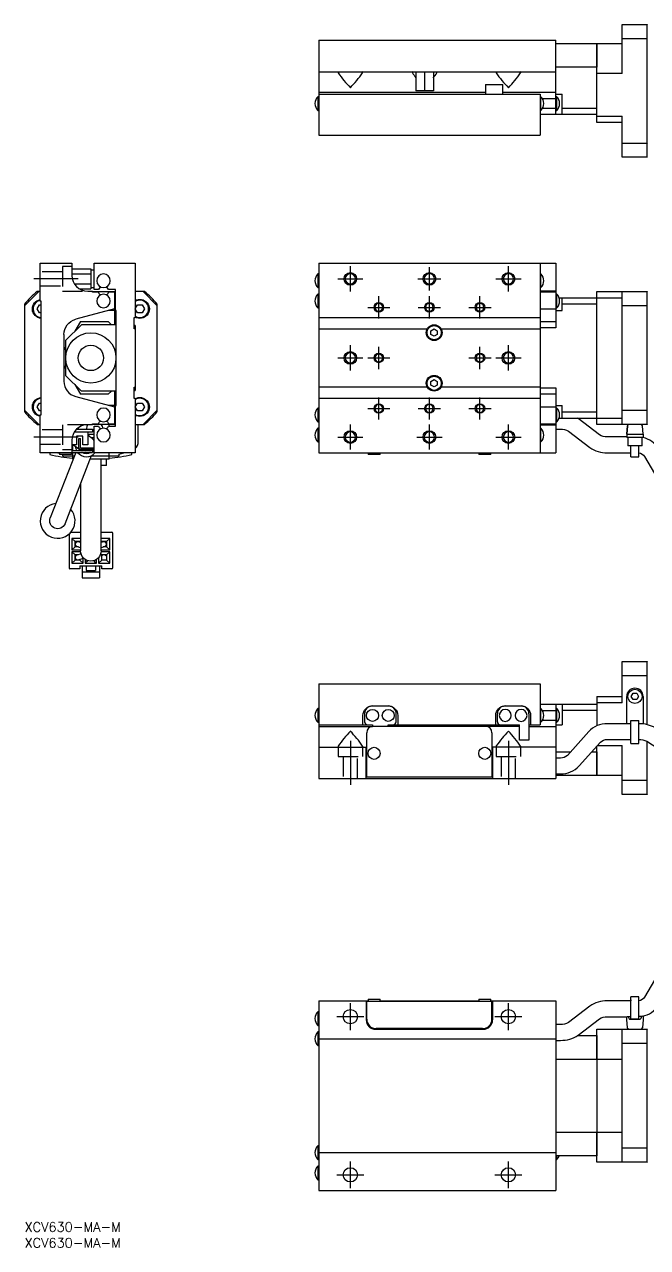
# Model space of a CAD drawing. Extents: x 0 to 463, y -8 to 379.
# Drawn here: x 0 to 197.1, y -8 to 378.7 of the extents above; entities that cross this region are included whole.
import ezdxf

# ---------------------------------------------------------------- set-up
doc = ezdxf.new("R2010")
doc.units = 0
doc.header["$LTSCALE"] = 0.5
doc.linetypes.add('CENTER', pattern=[50.8, 31.75, -6.35, 6.35, -6.35])
doc.linetypes.add('DASHED', pattern=[19.05, 12.7, -6.35])
for name, color, linetype in [('MSM_CENTER', 1, 'CENTER'), ('MSM_CONTINUOUS', 7, 'CONTINUOUS'), ('MSM_DASHED', 4, 'DASHED'), ('MSM_NARROW', 5, 'CONTINUOUS'), ('MSM_PART_NUMBER', 7, 'CONTINUOUS')]:
    doc.layers.add(name, color=color, linetype=linetype)
doc.styles.get("Standard").update_dxf_attribs({"font": 'txt.shx', "height": 3, "bigfont": 'bigfont.shx'})

# ---------------------------------------------------------------- blocks, each defined once
blk = doc.blocks.new('*U2')
at = {"layer": 'MSM_PART_NUMBER'}
blk.add_text('XCV630-MA-M', height=3, dxfattribs=at).set_placement((0, -3))
blk = doc.blocks.new('*U3')
at = {"layer": 'MSM_PART_NUMBER'}
blk.add_text('XCV630-MA-M', height=3, dxfattribs=at).set_placement((0, -8))

msp = doc.modelspace()

# ---------------------------------------------------------------- linework, layer by layer
at = {"layer": 'MSM_CENTER'}
for p, q in [((103.07, 294.26), (103.07, 302.26)), ((128.07, 294.61), (128.07, 301.91)), ((153.07, 294.26), (153.07, 302.26)), ((17, 298.26), (3, 298.26)), ((99.07, 298.26), (107.07, 298.26)), ((124.42, 298.26), (131.72, 298.26)), ((149.07, 298.26), (157.07, 298.26)), ((112.07, 285.76), (112.07, 292.76)), ((128.07, 285.76), (128.07, 292.76)), ((144.07, 285.76), (144.07, 292.76)), ((108.57, 289.26), (115.57, 289.26)), ((124.57, 289.26), (131.57, 289.26)), ((140.57, 289.26), (147.57, 289.26)), ((103.07, 269.26), (103.07, 277.26)), ((112.07, 269.76), (112.07, 276.76)), ((144.07, 269.76), (144.07, 276.76)), ((153.07, 269.26), (153.07, 277.26)), ((99.07, 273.26), (107.07, 273.26)), ((108.57, 273.26), (115.57, 273.26)), ((140.57, 273.26), (147.57, 273.26)), ((149.07, 273.26), (157.07, 273.26)), ((112.07, 253.76), (112.07, 260.76)), ((128.07, 253.76), (128.07, 260.76)), ((144.07, 253.76), (144.07, 260.76)), ((108.57, 257.26), (115.57, 257.26)), ((124.57, 257.26), (131.57, 257.26)), ((140.57, 257.26), (147.57, 257.26)), ((103.07, 244.26), (103.07, 252.26)), ((128.07, 244.26), (128.07, 252.26)), ((153.07, 244.26), (153.07, 252.26)), ((17, 248.26), (3, 248.26)), ((99.07, 248.26), (107.07, 248.26)), ((124.07, 248.26), (132.07, 248.26)), ((149.07, 248.26), (157.07, 248.26)), ((103.07, 152.25), (103.07, 138.25)), ((153.07, 152.25), (153.07, 138.25)), ((103.07, 60.75), (103.07, 69.25)), ((153.07, 60.75), (153.07, 69.25)), ((98.82, 65), (107.32, 65)), ((148.82, 65), (157.32, 65)), ((103.07, 10.75), (103.07, 19.25)), ((153.07, 10.75), (153.07, 19.25)), ((98.82, 15), (107.32, 15)), ((148.82, 15), (157.32, 15))]:
    msp.add_line(p, q, dxfattribs=at)
at = {"layer": 'MSM_CONTINUOUS'}
for p, q in [((189.07, 363.19), (189.07, 378.69)), ((189.07, 378.69), (196.97, 378.69)), ((196.97, 336.69), (196.97, 378.69)), ((196.97, 378.69), (197.07, 378.59)), ((93.07, 373.69), (93.07, 343.69)), ((93.07, 373.69), (168.07, 373.69)), ((168.07, 350.19), (168.07, 373.69)), ((168.07, 372.69), (181.07, 372.69)), ((181.07, 347.69), (181.07, 372.69)), ((181.07, 372.69), (189.07, 372.69)), ((181.07, 372.69), (181.07, 365.19)), ((196.97, 374.19), (189.07, 374.19)), ((196.97, 374.19), (197.07, 374.15)), ((93.07, 363.69), (168.07, 363.69)), ((99.33, 363.69), (99.17, 363.57)), ((106.97, 363.57), (106.81, 363.69)), ((122.83, 363.69), (122.67, 363.57)), ((123.82, 363.69), (123.82, 357.69)), ((126.57, 363.69), (126.57, 357.69)), ((129.32, 363.69), (129.32, 357.69)), ((130.47, 363.57), (130.31, 363.69)), ((149.33, 363.69), (149.17, 363.57)), ((156.97, 363.57), (156.81, 363.69)), ((181.07, 365.19), (168.07, 365.19)), ((145.82, 359.69), (151.32, 359.69)), ((145.82, 359.69), (145.82, 356.69)), ((151.32, 356.69), (151.32, 359.69)), ((189.07, 363.19), (181.07, 363.19)), ((92.78, 355.84), (92.78, 351.54)), ((93.07, 355.84), (92.78, 355.84)), ((145.82, 357.19), (93.07, 357.19)), ((93.07, 356.69), (163.07, 356.69)), ((129.32, 357.69), (123.82, 357.69)), ((168.07, 357.19), (151.32, 357.19)), ((163.07, 356.69), (163.07, 343.69)), ((163.36, 355.84), (163.07, 355.84)), ((163.36, 351.54), (163.36, 355.84)), ((168.07, 356.69), (170.07, 356.69)), ((168.36, 355.84), (168.07, 355.84)), ((168.36, 351.54), (168.36, 355.84)), ((170.07, 350.19), (170.07, 356.69)), ((168.07, 355.23), (163.85, 355.23)), ((168.07, 352.16), (163.85, 352.16)), ((170.07, 352.19), (181.07, 352.19)), ((92.78, 351.54), (93.07, 351.54)), ((163.07, 351.54), (163.36, 351.54)), ((181.07, 350.19), (163.07, 350.19)), ((168.07, 351.54), (168.36, 351.54)), ((181.07, 349.69), (189.07, 349.69)), ((189.07, 336.69), (189.07, 349.69)), ((189.07, 347.69), (181.07, 347.69)), ((93.07, 343.69), (163.07, 343.69)), ((189.07, 341.19), (196.97, 341.19)), ((196.97, 341.19), (197.07, 341.24)), ((196.97, 336.69), (189.07, 336.69)), ((197.07, 336.79), (196.97, 336.69)), ((5, 291.26), (5, 303.26)), ((5, 303.26), (15, 303.26)), ((15, 303.26), (15, 299.36)), ((22, 294.86), (22, 303.26)), ((22, 303.26), (35, 303.26)), ((35, 303.26), (35, 286.06)), ((93.07, 303.26), (168.07, 303.26)), ((93.07, 303.26), (93.07, 243.26)), ((163.07, 303.26), (163.07, 243.26)), ((168.07, 303.26), (168.07, 282.76)), ((15, 301.44), (21, 301.44)), ((15, 299.85), (21, 299.85)), ((21, 301.44), (21, 295.09)), ((22, 301.01), (21, 301.01)), ((92.78, 299.81), (92.78, 295.51)), ((93.07, 299.81), (92.78, 299.81)), ((163.36, 299.81), (163.07, 299.81)), ((163.36, 295.51), (163.36, 299.81)), ((4.5, 294.26), (0, 289.76)), ((5, 294.26), (4.03, 294.26)), ((15.78, 296.68), (21, 296.68)), ((17.41, 295.09), (21, 295.09)), ((20, 294.36), (21.5, 294.36)), ((21, 295.51), (22, 295.51)), ((21.5, 294.06), (21.5, 294.36)), ((21.5, 294.26), (28.8, 294.26)), ((23.46, 294.06), (21.5, 294.06)), ((23.39, 294.86), (22, 294.86)), ((23.6, 295.22), (23.39, 294.86)), ((26.61, 294.86), (26.4, 295.22)), ((28.5, 294.06), (26.54, 294.06)), ((28.8, 294.86), (26.61, 294.86)), ((28.5, 294.06), (28.5, 283.76)), ((28.8, 288.26), (28.8, 294.86)), ((37.97, 294.26), (35, 294.26)), ((42, 289.76), (37.5, 294.26)), ((92.78, 295.51), (93.07, 295.51)), ((163.07, 295.51), (163.36, 295.51)), ((168.07, 294.36), (163.07, 294.36)), ((168.07, 294.06), (163.07, 294.06)), ((181.07, 292.26), (181.07, 294.26)), ((181.07, 294.26), (196.97, 294.26)), ((189.07, 289.76), (189.07, 294.26)), ((196.97, 289.76), (196.97, 294.26)), ((196.97, 294.26), (197.07, 294.16)), ((0, 290.23), (0, 256.29)), ((5.3, 291.26), (5, 291.26)), ((5.3, 255.26), (5.3, 291.26)), ((42, 256.29), (42, 290.23)), ((92.78, 293.41), (92.78, 289.11)), ((93.07, 293.41), (92.78, 293.41)), ((168.36, 293.41), (168.07, 293.41)), ((168.36, 289.11), (168.36, 293.41)), ((169.1, 292.26), (189.07, 292.26)), ((170.07, 288.26), (170.07, 292.26)), ((181.07, 290.26), (170.07, 290.26)), ((181.07, 254.26), (181.07, 292.26)), ((4.06, 288.76), (4.78, 290.01)), ((4.78, 287.51), (4.06, 288.76)), ((4.78, 290.01), (5.3, 290.01)), ((5.3, 287.51), (4.78, 287.51)), ((28.5, 288.76), (16.21, 285.47)), ((28.5, 288.26), (26.63, 288.26)), ((29, 288.26), (28.8, 288.26)), ((29, 258.26), (29, 288.26)), ((35.06, 288.76), (35.78, 290.01)), ((35.78, 287.51), (35.06, 288.76)), ((35.78, 290.01), (37.22, 290.01)), ((37.22, 287.51), (35.78, 287.51)), ((37.22, 290.01), (37.94, 288.76)), ((37.94, 288.76), (37.22, 287.51)), ((92.78, 289.11), (93.07, 289.11)), ((163.07, 288.76), (168.07, 288.76)), ((168.07, 289.11), (168.36, 289.11)), ((168.07, 288.26), (170.07, 288.26)), ((196.97, 289.76), (189.07, 289.76)), ((189.07, 256.76), (189.07, 289.76)), ((196.97, 256.76), (196.97, 289.76)), ((197.07, 289.72), (196.97, 289.76)), ((18, 283.76), (13, 278.76)), ((17.7, 284.76), (15.92, 281.68)), ((17.7, 284.76), (26.5, 284.76)), ((29, 283.76), (18, 283.76)), ((27.5, 283.76), (26.5, 284.76)), ((34.65, 286.06), (35, 286.06)), ((34.65, 282.46), (34.65, 286.06)), ((35, 283.51), (34.65, 283.51)), ((35, 282.46), (34.65, 282.46)), ((35, 283.51), (35, 263.01)), ((93.07, 286.06), (163.07, 286.06)), ((93.07, 282.46), (127.38, 282.46)), ((128.57, 281.84), (129.57, 282.42)), ((129.57, 282.42), (130.57, 281.84)), ((131.76, 282.46), (163.07, 282.46)), ((163.07, 284.76), (168.07, 284.76)), ((168.07, 282.76), (163.07, 282.76)), ((12.5, 280.64), (12.5, 265.89)), ((13, 278.76), (13, 267.76)), ((128.57, 280.69), (128.57, 281.84)), ((129.57, 280.11), (128.57, 280.69)), ((130.57, 280.69), (129.57, 280.11)), ((130.57, 281.84), (130.57, 280.69)), ((13, 276.63), (12.5, 275.76)), ((12.5, 270.76), (13, 269.9)), ((13, 267.76), (18, 262.76)), ((15.92, 264.85), (17.7, 261.76)), ((34.65, 264.06), (35, 264.06)), ((34.65, 260.46), (34.65, 264.06)), ((34.65, 263.01), (35, 263.01)), ((127.38, 264.06), (93.07, 264.06)), ((128.57, 265.84), (129.57, 266.42)), ((128.57, 264.69), (128.57, 265.84)), ((129.57, 264.11), (128.57, 264.69)), ((129.57, 266.42), (130.57, 265.84)), ((130.57, 264.69), (129.57, 264.11)), ((130.57, 265.84), (130.57, 264.69)), ((163.07, 264.06), (131.76, 264.06)), ((163.07, 263.76), (168.07, 263.76)), ((168.07, 263.76), (168.07, 243.26)), ((16.21, 261.06), (28.5, 257.76)), ((26.5, 261.76), (17.7, 261.76)), ((29, 262.76), (18, 262.76)), ((26.5, 261.76), (27.5, 262.76)), ((28.5, 262.76), (28.5, 252.46)), ((35, 260.46), (34.65, 260.46)), ((35, 260.46), (35, 243.26)), ((163.07, 260.46), (93.07, 260.46)), ((168.07, 261.76), (163.07, 261.76)), ((0, 256.76), (4.5, 252.26)), ((4.06, 257.76), (4.78, 259.01)), ((4.78, 256.51), (4.06, 257.76)), ((4.78, 259.01), (5.3, 259.01)), ((5.3, 256.51), (4.78, 256.51)), ((5, 243.26), (5, 255.26)), ((5, 255.26), (5.3, 255.26)), ((28.5, 258.26), (26.63, 258.26)), ((28.8, 251.66), (28.8, 258.26)), ((28.8, 258.26), (29, 258.26)), ((35.06, 257.76), (35.78, 259.01)), ((35.78, 256.51), (35.06, 257.76)), ((35.78, 259.01), (37.22, 259.01)), ((37.22, 256.51), (35.78, 256.51)), ((37.22, 259.01), (37.94, 257.76)), ((37.94, 257.76), (37.22, 256.51)), ((37.5, 252.26), (42, 256.76)), ((92.78, 257.41), (92.78, 253.11)), ((93.07, 257.41), (92.78, 257.41)), ((163.07, 257.76), (168.07, 257.76)), ((168.07, 258.26), (170.07, 258.26)), ((168.36, 257.41), (168.07, 257.41)), ((168.36, 253.11), (168.36, 257.41)), ((170.07, 254.26), (170.07, 258.26)), ((170.07, 256.26), (181.07, 256.26)), ((189.07, 252.26), (189.07, 256.76)), ((189.07, 256.76), (196.97, 256.76)), ((197.07, 256.8), (196.97, 256.76)), ((196.97, 252.26), (196.97, 256.76)), ((4.03, 252.26), (5, 252.26)), ((19.74, 250.76), (19.83, 251.81)), ((21.5, 252.16), (20, 252.16)), ((21.5, 252.46), (23.46, 252.46)), ((21.5, 252.16), (21.5, 252.46)), ((28.8, 252.26), (21.5, 252.26)), ((22, 251.66), (23.39, 251.66)), ((22, 243.26), (22, 251.66)), ((23.39, 251.66), (23.6, 251.3)), ((24.57, 251.81), (24.64, 250.98)), ((26.4, 251.3), (26.61, 251.66)), ((26.54, 252.46), (28.5, 252.46)), ((26.61, 251.66), (28.8, 251.66)), ((26.78, 251.66), (26.78, 252.26)), ((28.63, 251.81), (28.62, 251.66)), ((35, 252.26), (37.97, 252.26)), ((36, 246.84), (36, 252.26)), ((92.78, 253.11), (93.07, 253.11)), ((163.07, 252.46), (168.07, 252.46)), ((163.07, 252.16), (168.07, 252.16)), ((168.07, 253.11), (168.36, 253.11)), ((169.1, 254.26), (189.07, 254.26)), ((175.09, 254.1), (174.87, 254.26)), ((181.84, 248.93), (175.09, 254.1)), ((181.07, 252.26), (181.07, 254.26)), ((196.97, 252.26), (181.07, 252.26)), ((190.47, 249.16), (190.7, 251.81)), ((190.7, 251.81), (190.47, 249.16)), ((195.67, 249.16), (195.44, 251.81)), ((197.07, 252.36), (196.97, 252.26)), ((21.5, 249.76), (15.73, 249.76)), ((18.5, 248.56), (16.5, 248.56)), ((16.5, 248.56), (16.5, 245.76)), ((16.53, 250.76), (21.5, 250.76)), ((17.05, 250.76), (16.76, 250.97)), ((17.2, 247.76), (17.7, 247.76)), ((17.2, 244.76), (17.2, 247.76)), ((17.7, 244.76), (17.7, 247.76)), ((18.5, 245.76), (18.5, 248.56)), ((20, 249.76), (20, 245.76)), ((21.28, 247.85), (20, 248.74)), ((20.6, 249.16), (22, 249.16)), ((20.98, 248.06), (22, 248.06)), ((21.5, 250.76), (21.5, 249.76)), ((92.78, 251.01), (92.78, 246.71)), ((93.07, 251.01), (92.78, 251.01)), ((163.36, 251.01), (163.07, 251.01)), ((163.36, 246.71), (163.36, 251.01)), ((168.07, 250.76), (169.55, 250.76)), ((172.05, 250.13), (178.8, 244.96)), ((190.47, 248.29), (184.34, 248.29)), ((190.47, 249.16), (195.67, 249.16)), ((190.47, 249.16), (190.47, 248.06)), ((195.67, 248.06), (190.47, 248.06)), ((190.82, 248.06), (190.82, 245.46)), ((195.32, 245.46), (195.32, 248.06)), ((195.67, 249.16), (195.67, 248.06)), ((195.67, 248.06), (195.67, 248.07)), ((15, 247.16), (15, 243.26)), ((16.5, 245.76), (15, 245.76)), ((21.5, 243.86), (15, 243.86)), ((15.22, 245.76), (15.22, 243.86)), ((15.5, 245.76), (16.78, 244.88)), ((16.46, 243.94), (16.43, 243.86)), ((16.78, 244.88), (17.24, 244.57)), ((17.68, 244.26), (18.26, 243.86)), ((22, 244.76), (17.7, 244.76)), ((22, 244.26), (17.7, 244.26)), ((20, 245.76), (18.5, 245.76)), ((21.5, 243.86), (21.5, 243.36)), ((92.78, 246.71), (93.07, 246.71)), ((163.07, 246.71), (163.36, 246.71)), ((195.32, 245.46), (190.82, 245.46)), ((191.82, 241.99), (191.82, 245.46)), ((194.32, 241.99), (194.32, 245.46)), ((15, 243.26), (5, 243.26)), ((8, 243.26), (8, 242.69)), ((16.24, 243.36), (8.17, 222.67)), ((10.6, 243.26), (11.1, 243.12)), ((11.1, 243.26), (11.1, 242.76)), ((14.9, 242.76), (11.1, 242.76)), ((12, 242.76), (12, 242.26)), ((12, 242.26), (15.81, 242.26)), ((12.83, 220.85), (21.23, 242.39)), ((14.9, 242.76), (14.9, 243.26)), ((15, 243.36), (21.5, 243.36)), ((15.18, 242.26), (15.18, 241.26)), ((15.42, 241.26), (15.18, 241.26)), ((15.22, 243.36), (15.22, 242.26)), ((26.82, 241.26), (20.79, 241.26)), ((21.18, 242.26), (30, 242.26)), ((35, 243.26), (22, 243.26)), ((24.25, 212.26), (24.25, 241.26)), ((26, 239.26), (26, 241.26)), ((26.78, 242.26), (26.78, 243.26)), ((26.82, 241.26), (26.82, 242.26)), ((30, 242.86), (31.4, 243.26)), ((30, 242.26), (30, 242.86)), ((34, 242.69), (34, 243.26)), ((93.07, 243.26), (168.07, 243.26)), ((108.67, 243.26), (108.67, 242.76)), ((112.47, 242.76), (108.67, 242.76)), ((112.47, 242.76), (112.47, 243.26)), ((143.67, 243.26), (143.67, 242.76)), ((147.47, 242.76), (143.67, 242.76)), ((147.47, 242.76), (147.47, 243.26)), ((184.34, 243.29), (191.82, 243.29)), ((191.82, 241.99), (194.32, 241.99)), ((196.1, 242.11), (203.21, 230.11)), ((26, 239.26), (24.25, 239.26)), ((17.75, 233.48), (17.75, 212.26)), ((14.1, 217.6), (14.1, 206.86)), ((14.66, 218.16), (17.75, 218.16)), ((24.25, 218.16), (27.6, 218.16)), ((27.9, 206.86), (27.9, 217.86)), ((17.75, 216.16), (15, 216.16)), ((15, 216.16), (15, 212.61)), ((16.05, 215.26), (15, 216.16)), ((16.05, 213.51), (15, 212.61)), ((17.55, 215.26), (16.05, 215.26)), ((16.05, 213.51), (16.05, 215.26)), ((16.05, 214.89), (16.42, 215.26)), ((17.11, 213.51), (16.05, 213.51)), ((16.59, 213.67), (17.75, 213.32)), ((17.75, 214.89), (17.01, 215.11)), ((17.17, 215.26), (17.46, 214.97)), ((17.55, 215.26), (17.75, 215.43)), ((17.55, 214.95), (17.55, 215.26)), ((27, 216.16), (24.25, 216.16)), ((24.45, 215.26), (24.25, 215.43)), ((24.99, 215.11), (24.25, 214.89)), ((24.25, 213.32), (25.41, 213.67)), ((25.95, 215.26), (24.45, 215.26)), ((24.45, 215.26), (24.45, 214.95)), ((24.54, 214.97), (24.82, 215.26)), ((25.95, 213.51), (24.89, 213.51)), ((25.57, 215.26), (25.95, 214.89)), ((25.95, 215.26), (27, 216.16)), ((25.95, 215.26), (25.95, 213.51)), ((25.95, 213.51), (27, 212.61)), ((27, 212.61), (27, 216.16)), ((15, 212.61), (17.75, 212.61)), ((17.76, 212.01), (15, 212.01)), ((15, 212.01), (15, 208.36)), ((16.05, 211.06), (15, 212.01)), ((16.05, 209.31), (15, 208.36)), ((17.14, 211.06), (16.05, 211.06)), ((16.05, 209.31), (16.05, 211.06)), ((16.05, 210.69), (16.42, 211.06)), ((17.55, 209.31), (16.05, 209.31)), ((17.9, 211.28), (16.6, 210.91)), ((17, 209.47), (18.72, 209.95)), ((17.55, 209.62), (17.55, 209.31)), ((17.55, 209.31), (18.6, 208.36)), ((17.73, 211.23), (17.88, 211.36)), ((18.6, 208.36), (18.6, 209.91)), ((19.2, 209.56), (19.2, 208.36)), ((20.07, 209.15), (19.2, 208.36)), ((21.93, 209.15), (22.8, 208.36)), ((22.8, 208.36), (22.8, 209.56)), ((23.4, 210.07), (23.4, 208.36)), ((24.45, 209.31), (23.4, 208.36)), ((24.45, 211.06), (24.12, 211.36)), ((27, 212.01), (24.24, 212.01)), ((24.25, 212.61), (27, 212.61)), ((25.95, 211.06), (24.45, 211.06)), ((24.45, 209.31), (24.45, 211.06)), ((24.45, 210.69), (24.82, 211.06)), ((25.95, 209.31), (24.45, 209.31)), ((25.57, 211.06), (25.95, 210.69)), ((25.95, 211.06), (27, 212.01)), ((25.95, 211.06), (25.95, 209.31)), ((25.95, 209.31), (27, 208.36)), ((27, 208.36), (27, 212.01)), ((17.5, 206.56), (14.4, 206.56)), ((15, 208.36), (18.6, 208.36)), ((17.5, 207.56), (24.5, 207.56)), ((17.5, 207.56), (17.5, 206.56)), ((18.3, 207.56), (18.3, 203.76)), ((18.3, 205.68), (23.7, 205.68)), ((19.2, 208.36), (22.8, 208.36)), ((19.5, 207.56), (19.5, 206.06)), ((19.5, 206.06), (22.5, 206.06)), ((22.5, 207.56), (22.5, 206.06)), ((23.4, 208.36), (27, 208.36)), ((23.7, 207.56), (23.7, 203.76)), ((24.5, 206.56), (24.5, 207.56)), ((27.6, 206.56), (24.5, 206.56)), ((18.3, 203.76), (23.7, 203.76)), ((189.07, 164.25), (189.07, 177.25)), ((189.07, 177.25), (196.97, 177.25)), ((196.97, 157.31), (196.97, 177.25)), ((197.07, 177.15), (196.97, 177.25)), ((93.07, 170.25), (163.07, 170.25)), ((93.07, 170.25), (93.07, 140.25)), ((163.07, 170.25), (163.07, 157.25)), ((196.97, 172.75), (189.07, 172.75)), ((197.07, 172.71), (196.97, 172.75)), ((191.92, 166.25), (192.49, 167.25)), ((192.49, 167.25), (193.65, 167.25)), ((193.65, 167.25), (194.22, 166.25)), ((110.07, 163.25), (115.07, 163.25)), ((152.07, 163.25), (157.07, 163.25)), ((163.07, 163.75), (181.07, 163.75)), ((168.07, 163.75), (168.07, 140.25)), ((170.07, 163.75), (170.07, 157.25)), ((181.07, 166.25), (181.07, 156.96)), ((181.07, 166.25), (189.07, 166.25)), ((189.07, 164.25), (181.07, 164.25)), ((190.47, 157.62), (190.47, 166.25)), ((192.49, 165.25), (191.92, 166.25)), ((193.65, 165.25), (192.49, 165.25)), ((194.22, 166.25), (193.65, 165.25)), ((195.67, 166.25), (195.67, 157.52)), ((92.78, 162.4), (92.78, 158.1)), ((93.07, 162.4), (92.78, 162.4)), ((107.07, 157.25), (107.07, 160.25)), ((107.57, 160.75), (107.57, 158.25)), ((117.57, 158.25), (117.57, 160.75)), ((118.07, 160.25), (118.07, 157.25)), ((149.07, 157.25), (149.07, 160.25)), ((149.57, 158.25), (149.57, 160.75)), ((159.57, 160.75), (159.57, 152.45)), ((160.07, 160.25), (160.07, 157.25)), ((163.36, 162.4), (163.07, 162.4)), ((163.36, 158.1), (163.36, 162.4)), ((163.85, 161.79), (168.07, 161.79)), ((163.85, 158.72), (168.07, 158.72)), ((168.36, 162.4), (168.07, 162.4)), ((168.36, 158.1), (168.36, 162.4)), ((181.07, 161.75), (170.07, 161.75)), ((191.82, 158.59), (194.32, 158.59)), ((191.82, 158.34), (191.82, 158.59)), ((194.32, 158.34), (194.32, 158.59)), ((92.78, 158.1), (93.07, 158.1)), ((93.07, 157.25), (110.07, 157.25)), ((93.07, 156.75), (110.07, 156.75)), ((108.27, 140.75), (108.27, 154.75)), ((110.07, 157.25), (110.07, 156.74)), ((156.57, 156.75), (110.27, 156.75)), ((115.07, 156.75), (115.07, 157.25)), ((115.07, 157.25), (156.57, 157.25)), ((147.87, 154.75), (147.87, 140.75)), ((156.57, 152.45), (156.57, 157.25)), ((159.57, 157.25), (163.07, 157.25)), ((159.57, 156.75), (168.07, 156.75)), ((163.07, 158.1), (163.36, 158.1)), ((168.07, 158.1), (168.36, 158.1)), ((168.07, 157.25), (170.07, 157.25)), ((178.46, 155.12), (171.71, 147.59)), ((191.82, 157.62), (184.34, 157.62)), ((191.82, 151.35), (191.82, 158.34)), ((194.32, 151.35), (194.32, 158.34)), ((159.57, 152.45), (156.57, 152.45)), ((175.43, 144.26), (182.18, 151.78)), ((184.34, 152.62), (191.82, 152.62)), ((191.82, 151.35), (194.32, 151.35)), ((196.87, 152.1), (203.99, 147.42)), ((196.97, 135.25), (196.97, 152.03)), ((93.07, 150.25), (108.27, 150.25)), ((99.17, 150.38), (99.33, 150.25)), ((106.81, 150.25), (106.97, 150.38)), ((108.07, 140.25), (108.07, 150.25)), ((168.07, 150.25), (147.87, 150.25)), ((148.07, 150.25), (148.07, 140.25)), ((149.17, 150.38), (149.33, 150.25)), ((156.81, 150.25), (156.97, 150.38)), ((168.07, 148.75), (172.75, 148.75)), ((179.47, 148.75), (181.07, 148.75)), ((181.07, 141.25), (181.07, 150.54)), ((181.07, 148.75), (181.07, 141.25)), ((181.26, 150.75), (189.07, 150.75)), ((189.07, 135.25), (189.07, 150.75)), ((169.55, 146.75), (168.07, 146.75)), ((93.07, 140.25), (168.07, 140.25)), ((108.27, 141.75), (108.07, 141.75)), ((147.87, 140.75), (108.27, 140.75)), ((148.07, 141.75), (147.87, 141.75)), ((168.07, 141.75), (169.55, 141.75)), ((181.07, 141.25), (168.07, 141.25)), ((189.07, 141.25), (181.07, 141.25)), ((189.07, 139.75), (196.97, 139.75)), ((197.07, 139.8), (196.97, 139.75)), ((196.97, 135.25), (197.07, 135.35)), ((196.97, 135.25), (189.07, 135.25)), ((203.21, 83.15), (196.1, 71.15)), ((93.07, 70), (108.67, 70)), ((93.07, 70), (93.07, 10)), ((108.07, 70), (108.07, 64)), ((108.27, 64.2), (108.27, 69.9)), ((108.27, 69.9), (147.87, 69.9)), ((108.67, 70.5), (112.47, 70.5)), ((108.67, 70.5), (108.67, 69.9)), ((112.47, 69.9), (112.47, 70.5)), ((112.47, 70), (143.67, 70)), ((118.07, 70), (118.07, 69.9)), ((143.67, 70.5), (147.47, 70.5)), ((143.67, 70.5), (143.67, 69.9)), ((147.47, 69.9), (147.47, 70.5)), ((147.47, 70), (168.07, 70)), ((147.87, 64.2), (147.87, 69.9)), ((148.07, 70), (148.07, 64)), ((168.07, 70), (168.07, 10)), ((191.82, 69.97), (184.34, 69.97)), ((191.82, 64.27), (191.82, 71.27)), ((194.32, 71.27), (191.82, 71.27)), ((191.82, 70.27), (191.82, 69.97)), ((194.32, 64.27), (194.32, 71.27)), ((92.78, 66.55), (92.78, 62.25)), ((93.07, 66.55), (92.78, 66.55)), ((108.27, 69.4), (108.07, 69.4)), ((108.17, 69.6), (108.27, 69.6)), ((108.17, 69.6), (108.17, 69.4)), ((148.07, 69.4), (147.87, 69.4)), ((178.8, 68.31), (172.05, 63.13)), ((194.32, 65), (194.32, 65.94)), ((92.78, 62.25), (93.07, 62.25)), ((169.55, 62.5), (168.07, 62.5)), ((175.09, 59.16), (181.84, 64.34)), ((184.34, 64.97), (190.64, 64.97)), ((190.47, 64.1), (190.47, 64.98)), ((190.7, 61.46), (190.47, 64.1)), ((191, 64.98), (190.64, 64.97)), ((191.82, 64.98), (191, 64.98)), ((194.67, 64.1), (191.47, 64.1)), ((191.82, 64.27), (194.32, 64.27)), ((195.17, 65.09), (194.32, 65)), ((195.49, 65.14), (195.17, 65.09)), ((195.67, 64.1), (195.44, 61.46)), ((195.67, 65.19), (195.67, 64.1)), ((92.78, 60.15), (92.78, 55.85)), ((93.07, 60.15), (92.78, 60.15)), ((111.07, 61), (145.07, 61)), ((144.87, 61.2), (111.27, 61.2)), ((174.85, 59), (181.07, 59)), ((181.07, 51.5), (181.07, 61)), ((181.07, 61), (196.97, 61)), ((181.07, 59), (181.07, 21)), ((189.07, 56.5), (189.07, 61)), ((196.97, 56.5), (196.97, 61)), ((197.07, 60.9), (196.97, 61)), ((92.78, 55.85), (93.07, 55.85)), ((93.07, 58), (168.07, 58)), ((168.07, 57.5), (169.55, 57.5)), ((196.97, 56.5), (189.07, 56.5)), ((189.07, 23.5), (189.07, 56.5)), ((196.97, 23.5), (196.97, 56.5)), ((196.97, 56.5), (197.07, 56.46)), ((189.07, 51.5), (168.07, 51.5)), ((168.07, 28.5), (189.07, 28.5)), ((181.07, 19), (181.07, 28.5)), ((92.78, 24.15), (92.78, 19.85)), ((93.07, 24.15), (92.78, 24.15)), ((189.07, 23.5), (196.97, 23.5)), ((189.07, 19), (189.07, 23.5)), ((196.97, 23.5), (197.07, 23.54)), ((196.97, 19), (196.97, 23.5)), ((92.78, 19.85), (93.07, 19.85)), ((93.07, 22), (168.07, 22)), ((181.07, 21), (168.07, 21)), ((168.07, 19.85), (168.36, 19.85)), ((168.36, 19.85), (168.36, 21)), ((92.78, 17.75), (92.78, 13.45)), ((93.07, 17.75), (92.78, 17.75)), ((196.97, 19), (181.07, 19)), ((196.97, 19), (197.07, 19.1)), ((92.78, 13.45), (93.07, 13.45)), ((93.07, 10), (168.07, 10))]:
    msp.add_line(p, q, dxfattribs=at)
at = {"layer": 'MSM_CONTINUOUS', "extrusion": (0, 0, -1)}
for centre, radius in [((-25, 297.66), 2.15), ((-103.07, 298.26), 1.62), ((-128.07, 298.26), 1.62), ((-153.07, 298.26), 1.62), ((-25, 291.26), 2.15), ((-112.07, 289.26), 1.23), ((-128.07, 289.26), 1.23), ((-144.07, 289.26), 1.23), ((-103.07, 273.26), 1.62), ((-153.07, 273.26), 1.62), ((-112.07, 273.26), 1.23), ((-144.07, 273.26), 1.23), ((-25, 255.26), 2.15), ((-112.07, 257.26), 1.23), ((-128.07, 257.26), 1.23), ((-144.07, 257.26), 1.23), ((-25, 248.86), 2.15), ((-103.07, 248.26), 1.62), ((-128.07, 248.26), 1.62), ((-153.07, 248.26), 1.62), ((-152.07, 160.25), 1.9), ((-157.07, 160.25), 1.9)]:
    msp.add_circle(centre, radius, dxfattribs=at)
at = {"layer": 'MSM_CONTINUOUS'}
for centre, radius in [((129.57, 281.26), 2.5), ((129.57, 281.26), 2.25), ((21, 273.26), 7.95), ((21, 273.26), 4), ((129.57, 265.26), 2.5), ((129.57, 265.26), 2.25), ((193.07, 166.25), 2.25), ((110.07, 160.25), 1.9), ((115.07, 160.25), 1.9), ((110.57, 148.25), 1.9), ((145.57, 148.25), 1.9), ((103.07, 65), 2.25), ((153.07, 65), 2.25), ((103.07, 15), 2.25), ((153.07, 15), 2.25)]:
    msp.add_circle(centre, radius, dxfattribs=at)
for centre, radius, start, end in [((99.76, 363.63), 0.589, 185.6199, 208.2829), ((106.55, 363.59), 0.421, 332.5914, 357.6425), ((123.03, 363.58), 0.358, 181.48, 203.581), ((130.02, 363.6), 0.449, 332.6984, 356.9712), ((149.48, 363.57), 0.31, 179.7263, 205.3348), ((156.52, 363.6), 0.448, 332.7247, 356.974), ((130.52, 385.19), 38.15, 214.9255, 223.9916), ((77.26, 383.78), 35.99, 315.8167, 325.5057), ((130.01, 367.46), 8.35, 208.8385, 222.1109), ((122.08, 368.25), 9.65, 318.5755, 329.7486), ((177.99, 382.98), 34.8, 214.165, 224.258), ((126.43, 384.47), 37.07, 315.9481, 325.3441), ((94.87, 353.69), 3, 134.22, 225.78), ((161.27, 353.69), 3, 314.22, 45.78), ((166.27, 353.69), 3, 314.22, 45.78), ((20, 299.36), 5, 180, 270), ((94.87, 297.66), 3, 134.22, 225.78), ((161.27, 297.66), 3, 314.22, 45.78), ((21, 273.26), 27, 128.9424, 141.0576), ((25.11, 294.35), 1.75, 127.5649, 150), ((24.89, 294.35), 1.75, 30, 52.4351), ((21, 273.26), 27, 38.9424, 51.0576), ((5.5, 288.76), 2.75, 100.4757, 265.8294), ((36.5, 288.76), 2.75, 236.9443, 123.0557), ((94.87, 291.26), 3, 134.22, 225.78), ((166.27, 291.26), 3, 314.22, 45.78), ((17.5, 265.89), 5, 180, 255), ((5.5, 257.76), 2.75, 94.1706, 259.5243), ((36.5, 257.76), 2.75, 236.9443, 123.0557), ((21, 273.26), 27, 218.9424, 231.0576), ((21, 273.26), 27, 308.9424, 321.0576), ((94.87, 255.26), 3, 134.22, 225.78), ((166.27, 255.26), 3, 314.22, 45.78), ((20, 247.16), 5, 90, 180), ((20.33, 251.76), 0.5, 126.8699, 175), ((24.07, 251.76), 0.5, 5, 90), ((29.13, 251.76), 0.5, 131.2054, 175), ((191.2, 251.76), 0.5, 90, 175), ((194.94, 251.76), 0.5, 5, 90), ((21.02, 248.49), 0.796, 122.1747, 173.5765), ((25.11, 252.18), 1.75, 210, 232.4351), ((24.89, 252.18), 1.75, 307.5649, 330), ((94.87, 248.86), 3, 134.22, 225.78), ((161.27, 248.86), 3, 314.22, 45.78), ((194.01, 240.81), 7.46, 31.0796, 77.1249), ((19.6, 245.49), 3.5, 182.3831, 207.7509), ((17.7, 244.76), 0.5, 180, 270), ((33, 246.84), 3, 311.8103, 360), ((184.1, 252.54), 9.25, 235.0691, 271.4996), ((21, 301.27), 60, 257.4867, 264.4336), ((19.6, 245.49), 3.5, 217.4801, 320.4273), ((21, 301.27), 60, 275.5664, 282.5133), ((10.5, 221.76), 5.5, 95.7366, 41.6652), ((27.6, 217.86), 0.3, 360, 90), ((16.8, 214.39), 0.75, 73.4791, 253.4791), ((25.2, 214.39), 0.75, 286.5209, 106.5209), ((16.8, 210.19), 0.75, 105.6242, 285.6242), ((14.4, 206.86), 0.3, 180, 270), ((27.6, 206.86), 0.3, 270, 360), ((193.07, 166.25), 2.6, 0, 180), ((110.07, 160.75), 2.5, 90, 180), ((115.07, 160.75), 2.5, 0, 90), ((152.07, 160.75), 2.5, 90, 180), ((157.07, 160.75), 2.5, 0, 90), ((94.87, 160.25), 3, 134.22, 225.78), ((161.27, 160.25), 3, 314.22, 45.7799), ((166.27, 160.25), 3, 314.22, 45.7799), ((130.71, 128.67), 38.34, 136.1154, 145.2081), ((80.92, 133.26), 31.21, 33.512, 44.7987), ((108.57, 158.25), 1, 180, 270), ((110.27, 154.75), 2, 90, 180), ((116.57, 158.25), 1, 270, 0), ((145.87, 154.75), 2, 0, 90), ((183.04, 126.67), 41.42, 136.3534, 144.6922), ((150.57, 158.25), 1, 180, 270), ((126.45, 129.58), 36.98, 34.465, 43.9598), ((184.23, 149.73), 7.9, 89.1704, 136.9119), ((194.42, 146.87), 10.74, 61.0436, 90.5246), ((99.59, 150.36), 0.421, 152.6236, 177.5662), ((157.49, 160.69), 51.56, 191.4096, 191.542), ((149.73, 150.33), 0.564, 150.4655, 175.0133), ((155.68, 150.16), 1.31, 9.5727, 15.5862), ((169.66, 149.65), 7.9, 269.1704, 316.9119), ((184.11, 60.68), 9.29, 88.5737, 124.8576), ((94.87, 64.4), 3, 134.22, 225.78), ((193.99, 72.47), 7.49, 281.5641, 328.8506), ((111.07, 64), 3, 180, 270), ((111.27, 64.2), 3, 180, 270), ((144.87, 64.2), 3, 270, 0), ((145.07, 64), 3, 270, 0), ((192.25, 65.07), 1.25, 184.0028, 231.2794), ((193.75, 65.18), 1.42, 310.4834, 356.488), ((94.87, 58), 3, 134.22, 225.78), ((169.78, 66.79), 9.29, 268.5737, 304.8576), ((194.94, 61.5), 0.5, 270, 355), ((94.87, 22), 3, 134.22, 225.78), ((166.27, 22), 3, 314.22, 340.5288), ((94.87, 15.6), 3, 134.22, 225.78)]:
    msp.add_arc(centre, radius, start, end, dxfattribs=at)
at = {"layer": 'MSM_CONTINUOUS', "extrusion": (0, 0, -1)}
for centre, radius, start, end in [((-25, 294.46), 1.59, 306.779, 345.406), ((-25, 294.46), 1.59, 194.594, 233.221), ((-5.5, 288.76), 3, 273.8226, 80.4059), ((-36.5, 288.76), 3, 60, 300), ((-17.5, 280.64), 5, 360, 75), ((-5.5, 257.76), 3, 279.5941, 86.1774), ((-36.5, 257.76), 3, 60, 300), ((-25, 252.06), 1.59, 14.594, 53.221), ((-25, 252.06), 1.59, 126.779, 165.406), ((-19.87, 245.79), 2.5, 124.5025, 148.5025), ((-169.71, 246.15), 4.61, 87.9819, 120.4344), ((-184.18, 252.9), 4.61, 267.9819, 300.4344), ((-19.6, 245.49), 2.5, 319.3166, 334.3018), ((-19.87, 245.79), 2.5, 217.7255, 230.5229), ((-19.6, 245.49), 2.5, 217.1946, 220.6834), ((-19.6, 245.49), 2.5, 238.4167, 301.5833), ((-19.87, 245.79), 2.5, 256.3801, 283.6199), ((-193.98, 240.77), 2.51, 97.8709, 147.7523), ((-10.5, 221.76), 2.5, 201.2991, 21.2991), ((-21, 212.26), 3.25, 180, 360), ((-110.07, 160.25), 3, 0, 90), ((-115.07, 160.25), 3, 90, 180), ((-152.07, 160.25), 3, 0, 90), ((-157.07, 160.25), 3, 90, 180), ((-184.26, 149.64), 2.98, 45.8822, 91.5929), ((-194.3, 145.96), 6.65, 90.1766, 112.7547), ((-169.63, 149.74), 2.98, 225.8822, 271.5929), ((-193.97, 72.5), 2.52, 212.3762, 262.0006), ((-169.71, 67.13), 4.64, 239.639, 271.9447), ((-184.18, 60.34), 4.64, 59.639, 91.9447), ((-191.2, 61.5), 0.5, 270, 355)]:
    msp.add_arc(centre, radius, start, end, dxfattribs=at)
at = {"layer": 'MSM_DASHED'}
for p, q in [((12, 302.16), (12, 294.36)), ((15, 302.16), (12, 302.16)), ((12, 300.51), (5, 300.51)), ((5, 296.01), (12, 296.01)), ((12, 294.36), (20, 294.36)), ((12, 252.16), (12, 244.36)), ((20, 252.16), (12, 252.16)), ((12, 250.51), (5, 250.51)), ((5, 246.01), (12, 246.01)), ((12, 244.36), (15, 244.36)), ((99.17, 150.38), (99.17, 147.25)), ((99.17, 147.25), (106.97, 147.25)), ((100.82, 147.25), (100.82, 140.25)), ((105.32, 140.25), (105.32, 147.25)), ((106.97, 147.25), (106.97, 150.38)), ((149.17, 150.38), (149.17, 147.25)), ((149.17, 147.25), (156.97, 147.25)), ((150.82, 147.25), (150.82, 140.25)), ((155.32, 140.25), (155.32, 147.25)), ((156.97, 147.25), (156.97, 150.38))]:
    msp.add_line(p, q, dxfattribs=at)
at = {"layer": 'MSM_NARROW'}
for centre, radius in [((103.07, 298.26), 2), ((128.07, 298.26), 2), ((153.07, 298.26), 2), ((112.07, 289.26), 1.5), ((128.07, 289.26), 1.5), ((144.07, 289.26), 1.5), ((103.07, 273.26), 2), ((112.07, 273.26), 1.5), ((144.07, 273.26), 1.5), ((153.07, 273.26), 2), ((112.07, 257.26), 1.5), ((128.07, 257.26), 1.5), ((144.07, 257.26), 1.5), ((103.07, 248.26), 2), ((128.07, 248.26), 2), ((153.07, 248.26), 2)]:
    msp.add_circle(centre, radius, dxfattribs=at)

# ---------------------------------------------------------------- block references
at = {"layer": 'MSM_CONTINUOUS'}
for name in ['*U2', '*U3']:
    msp.add_blockref(name, (0, 0), dxfattribs=at)

doc.saveas('drawing.dxf')
